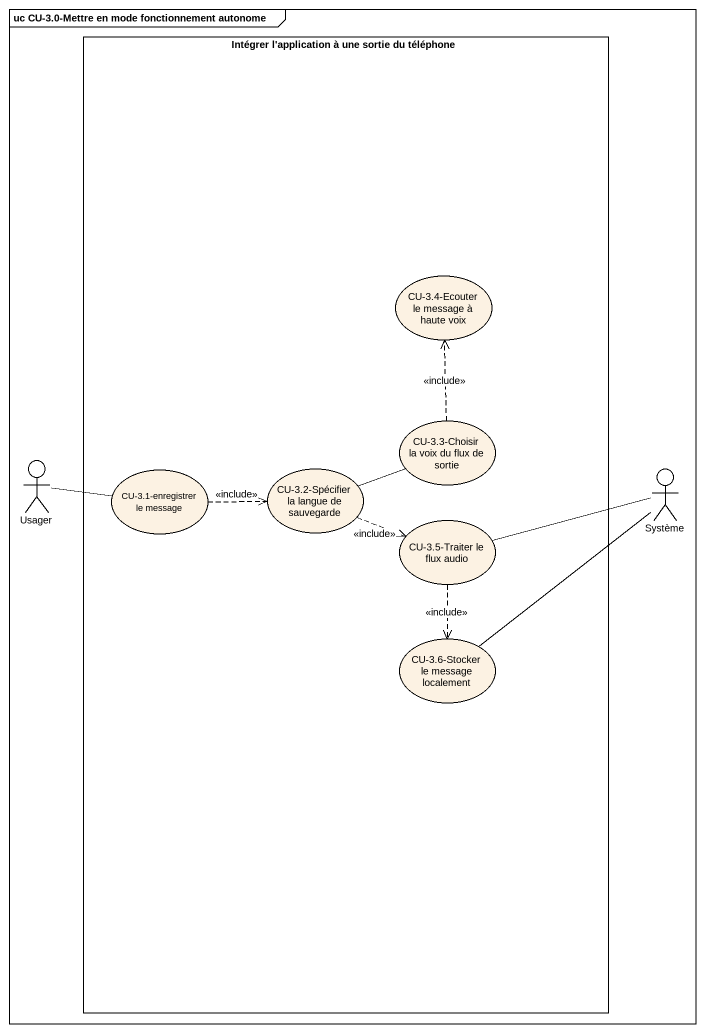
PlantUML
@startuml
mainframe uc CU-3.0-Mettre en mode fonctionnement autonome
rectangle "Intégrer l'application à une sortie du téléphone" as Intégrer_l_application_à {
  usecase "CU-3.4-Ecouter le message à haute voix" as CU_3_4_Ecouter_le_message_à
  usecase "CU-3.3-Choisir la voix du flux de sortie" as CU_3_3_Choisir_la_voix_du
  usecase "CU-3.1-enregistrer le message" as CU_3_1_enregistrer_le
  usecase "CU-3.2-Spécifier la langue de sauvegarde" as CU_3_2_Spécifier_la_langue
  usecase "CU-3.5-Traiter le flux audio" as CU_3_5_Traiter_le_flux_audio
  usecase "CU-3.6-Stocker le message localement" as CU_3_6_Stocker_le_message
}
actor Usager
actor Système
CU_3_3_Choisir_la_voix_du .up.> CU_3_4_Ecouter_le_message_à : <<include>>
Usager -right- CU_3_1_enregistrer_le
CU_3_1_enregistrer_le .right.> CU_3_2_Spécifier_la_langue : <<include>>
CU_3_2_Spécifier_la_langue -right- CU_3_3_Choisir_la_voix_du
CU_3_2_Spécifier_la_langue .right.> CU_3_5_Traiter_le_flux_audio : <<include>>
Système -left- CU_3_5_Traiter_le_flux_audio
Système -- CU_3_6_Stocker_le_message
CU_3_5_Traiter_le_flux_audio ..> CU_3_6_Stocker_le_message : <<include>>
@enduml
